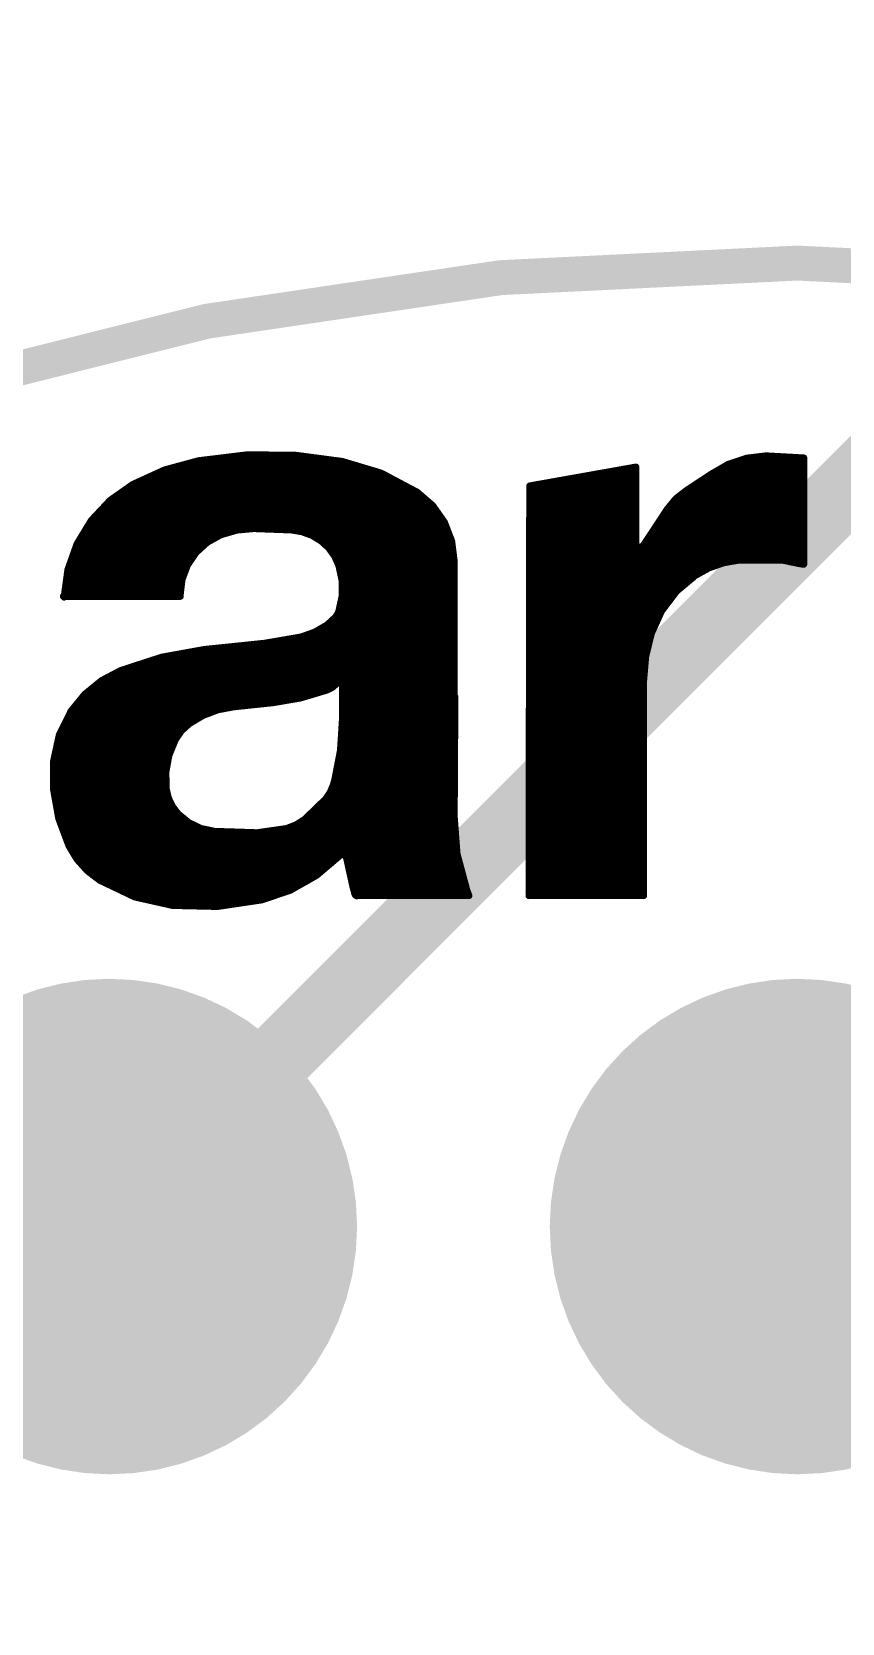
# Model space of a CAD drawing. Extents: x -24 to 84, y -14 to 41.
# Drawn here: x 17.54 to 20.48, y 22.57 to 28.35 of the extents above; entities that cross this region are included whole.
import ezdxf

# ---------------------------------------------------------------- set-up
doc = ezdxf.new("R2010")
doc.units = 0
for name, color, linetype in [('16', 132, 'CONTINUOUS'), ('17', 110, 'CONTINUOUS'), ('21', 41, 'CONTINUOUS'), ('22', 40, 'CONTINUOUS')]:
    doc.layers.add(name, color=color, linetype=linetype)

# ---------------------------------------------------------------- blocks, each defined once
blk = doc.blocks.new('ROUNDP')
at = {"const_width": 0.5}
blk.add_lwpolyline([(0, -0.25, 1), (0, 0.25, 1), (0, -0.25)], format="xyb", dxfattribs=at)

msp = doc.modelspace()

# ---------------------------------------------------------------- linework, layer by layer
at = {"layer": '16', "const_width": 0.254}
msp.add_lwpolyline([(17.82, 24.01), (25.56, 31.75)], dxfattribs=at)
at = {"layer": '16', "const_width": 0.127}
msp.add_lwpolyline([(17.7751, 24.0549, 1), (17.8649, 23.9651)], format="xyb", dxfattribs=at)
at = {"layer": '21', "const_width": 0.0254}
for points in [[(18.3173, 26.8132), (18.1432, 26.7919)], [(18.4926, 26.8124), (18.3173, 26.8132)], [(18.6665, 26.7894), (18.4926, 26.8124)], [(18.0203, 26.7585), (17.9045, 26.7056)], [(18.1432, 26.7919), (18.0203, 26.7585)], [(18.0686, 26.7716), (18.7257, 26.7716)], [(18.1848, 26.797), (18.609, 26.797)], [(18.8079, 26.7469), (18.6665, 26.7894)], [(19.3472, 26.7005), (19.7333, 26.7691)], [(19.7333, 26.7691), (19.7333, 26.482)], [(20.0076, 26.7437), (20.0687, 26.779)], [(20.0559, 26.7716), (20.3429, 26.7716)], [(20.0687, 26.779), (20.1356, 26.8013)], [(20.1228, 26.797), (20.3429, 26.797)], [(20.1356, 26.8013), (20.2057, 26.8097)], [(20.2057, 26.8097), (20.3429, 26.8021)], [(20.3429, 26.8021), (20.3429, 26.416)], [(17.9045, 26.7056), (17.8227, 26.6481)], [(17.89, 26.6954), (18.9047, 26.6954)], [(17.9378, 26.7208), (18.857, 26.7208)], [(17.9934, 26.7462), (18.8092, 26.7462)], [(18.9382, 26.6776), (18.8079, 26.7469)], [(19.3446, 25.212), (19.3472, 26.7005)], [(19.3472, 26.6954), (19.7333, 26.6954)], [(19.4615, 26.7208), (19.7333, 26.7208)], [(19.6044, 26.7462), (19.7333, 26.7462)], [(19.9187, 26.6852), (20.0076, 26.7437)], [(19.9342, 26.6954), (20.3429, 26.6954)], [(19.9728, 26.7208), (20.3429, 26.7208)], [(20.0119, 26.7462), (20.3429, 26.7462)], [(17.8227, 26.6481), (17.7544, 26.5752)], [(17.8194, 26.6446), (18.9766, 26.6446)], [(17.8538, 26.67), (18.947, 26.67)], [(18.9944, 26.6293), (18.9382, 26.6776)], [(19.3471, 26.67), (19.7333, 26.67)], [(19.3471, 26.6446), (19.7333, 26.6446)], [(19.8476, 26.6167), (19.8792, 26.655)], [(19.8707, 26.6446), (20.3429, 26.6446)], [(19.8792, 26.655), (19.9187, 26.6852)], [(19.8988, 26.67), (20.3429, 26.67)], [(17.7719, 26.5938), (19.0194, 26.5938)], [(17.7956, 26.6192), (19.0015, 26.6192)], [(19.0371, 26.5688), (18.9944, 26.6293)], [(19.347, 26.5938), (19.7333, 26.5938)], [(19.3471, 26.6192), (19.7333, 26.6192)], [(19.779, 26.5125), (19.8476, 26.6167)], [(19.8325, 26.5938), (20.3429, 26.5938)], [(19.8497, 26.6192), (20.3429, 26.6192)], [(17.7544, 26.5752), (17.7024, 26.4898)], [(17.7348, 26.543), (18.3165, 26.543)], [(17.7503, 26.5684), (19.0373, 26.5684)], [(18.1756, 26.4958), (18.2245, 26.5227)], [(18.2245, 26.5227), (18.2831, 26.54)], [(18.2831, 26.54), (18.3439, 26.5455)], [(18.3439, 26.5455), (18.481, 26.5405)], [(18.4124, 26.543), (19.0471, 26.543)], [(18.481, 26.5405), (18.5198, 26.5341)], [(18.5198, 26.5341), (18.5567, 26.5204)], [(19.0638, 26.4997), (19.0371, 26.5688)], [(19.3469, 26.543), (19.7333, 26.543)], [(19.347, 26.5684), (19.7333, 26.5684)], [(19.7991, 26.543), (20.3429, 26.543)], [(19.8158, 26.5684), (20.3429, 26.5684)], [(17.7024, 26.4898), (17.669, 26.3956)], [(17.6943, 26.4668), (18.1438, 26.4668)], [(17.7039, 26.4922), (18.1716, 26.4922)], [(17.7194, 26.5176), (18.2152, 26.5176)], [(18.1344, 26.4582), (18.1756, 26.4958)], [(18.5567, 26.5204), (18.5903, 26.4998)], [(18.5612, 26.5176), (19.0569, 26.5176)], [(18.5903, 26.4998), (18.6174, 26.4747)], [(18.5985, 26.4922), (19.0647, 26.4922)], [(18.6174, 26.4747), (18.6388, 26.4447)], [(18.623, 26.4668), (19.0679, 26.4668)], [(19.0729, 26.4262), (19.0638, 26.4997)], [(19.3468, 26.4922), (19.7333, 26.4922)], [(19.3468, 26.4668), (20.3429, 26.4668)], [(19.3469, 26.5176), (19.7333, 26.5176)], [(19.7333, 26.482), (19.7434, 26.477)], [(19.7434, 26.477), (19.7587, 26.482)], [(19.7587, 26.482), (19.779, 26.5125)], [(19.7655, 26.4922), (20.3429, 26.4922)], [(19.7824, 26.5176), (20.3429, 26.5176)], [(17.6762, 26.416), (18.106, 26.416)], [(17.6853, 26.4414), (18.1231, 26.4414)], [(18.0838, 26.3596), (18.1032, 26.4119)], [(18.1032, 26.4119), (18.1344, 26.4582)], [(18.6388, 26.4447), (18.6538, 26.4109)], [(18.6403, 26.4414), (19.071, 26.4414)], [(18.6515, 26.416), (19.0729, 26.416)], [(18.6538, 26.4109), (18.6655, 26.3563)], [(19.0729, 25.9436), (19.0729, 26.4262)], [(19.3467, 26.4414), (20.3429, 26.4414)], [(19.3467, 26.416), (20.0367, 26.416)], [(20.053, 26.4217), (19.9991, 26.4029)], [(20.1092, 26.4312), (20.053, 26.4217)], [(20.2641, 26.4312), (20.1092, 26.4312)], [(20.3251, 26.4185), (20.2641, 26.4312)], [(20.3403, 26.416), (20.3251, 26.4185)], [(20.3429, 26.416), (20.3403, 26.416)], [(20.3403, 26.416), (20.3429, 26.416)], [(17.669, 26.3956), (17.6555, 26.2966)], [(17.6649, 26.3652), (18.0859, 26.3652)], [(17.6683, 26.3906), (18.0953, 26.3906)], [(18.0772, 26.3042), (18.0838, 26.3596)], [(18.6581, 26.3906), (19.0729, 26.3906)], [(18.6636, 26.3652), (19.0729, 26.3652)], [(18.6655, 26.3563), (18.6655, 26.3004)], [(19.3466, 26.3652), (19.9371, 26.3652)], [(19.3467, 26.3906), (19.9768, 26.3906)], [(19.9492, 26.3754), (19.8805, 26.3177)], [(19.9991, 26.4029), (19.9492, 26.3754)], [(17.653, 26.2992), (18.0772, 26.2992)], [(17.6555, 26.2966), (17.653, 26.2992)], [(17.6579, 26.3144), (18.0784, 26.3144)], [(17.6614, 26.3398), (18.0814, 26.3398)], [(18.0772, 26.2992), (18.0772, 26.3042)], [(18.6655, 26.3004), (18.6538, 26.2458)], [(18.6655, 26.3398), (19.0729, 26.3398)], [(18.6655, 26.3144), (19.0729, 26.3144)], [(19.3465, 26.3144), (19.878, 26.3144)], [(19.3466, 26.3398), (19.9068, 26.3398)], [(19.8805, 26.3177), (19.8262, 26.2462)], [(18.6485, 26.2338), (18.6411, 26.223)], [(18.6538, 26.2458), (18.6485, 26.2338)], [(18.6505, 26.2382), (19.0729, 26.2382)], [(18.6576, 26.2636), (19.0729, 26.2636)], [(18.663, 26.289), (19.0729, 26.289)], [(19.3464, 26.2636), (19.8395, 26.2636)], [(19.3464, 26.2382), (19.8226, 26.2382)], [(19.3465, 26.289), (19.8587, 26.289)], [(19.8262, 26.2462), (19.7891, 26.1645)], [(18.6106, 26.195), (18.5656, 26.1691)], [(18.5974, 26.1874), (19.0729, 26.1874)], [(18.6411, 26.223), (18.6106, 26.195)], [(18.63, 26.2128), (19.0729, 26.2128)], [(19.3463, 26.2128), (19.8111, 26.2128)], [(19.3463, 26.1874), (19.7995, 26.1874)], [(18.3845, 26.129), (18.1635, 26.1061)], [(18.5166, 26.1518), (18.3845, 26.129)], [(18.4285, 26.1366), (19.0729, 26.1366)], [(18.5656, 26.1691), (18.5166, 26.1518)], [(18.5456, 26.162), (19.0729, 26.162)], [(19.3462, 26.1366), (19.7823, 26.1366)], [(19.3463, 26.162), (19.7885, 26.162)], [(19.7891, 26.1645), (19.7686, 26.0805)], [(18.0098, 26.0783), (17.8613, 26.0299)], [(17.9549, 26.0604), (19.0729, 26.0604)], [(18.1635, 26.1061), (18.0098, 26.0783)], [(18.0513, 26.0858), (19.0729, 26.0858)], [(18.2127, 26.1112), (19.0729, 26.1112)], [(19.3461, 26.0858), (19.7699, 26.0858)], [(19.3461, 26.0604), (19.7669, 26.0604)], [(19.3462, 26.1112), (19.7761, 26.1112)], [(19.7686, 26.0805), (19.7612, 25.9944)], [(17.8613, 26.0299), (17.7916, 25.9933)], [(17.8227, 26.0096), (19.0729, 26.0096)], [(17.877, 26.035), (19.0729, 26.035)], [(18.6486, 25.9851), (18.6614, 26.0045)], [(18.6614, 26.0045), (18.6665, 26.0045)], [(18.6665, 26.0045), (18.6665, 25.9436)], [(19.346, 26.035), (19.7647, 26.035)], [(19.346, 26.0096), (19.7625, 26.0096)], [(17.7307, 25.9435), (17.6809, 25.8826)], [(17.7916, 25.9933), (17.7307, 25.9435)], [(17.7494, 25.9588), (18.6106, 25.9588)], [(17.7805, 25.9842), (18.6476, 25.9842)], [(18.5142, 25.93), (18.6106, 25.9588)], [(18.6106, 25.9588), (18.6313, 25.9695)], [(18.6313, 25.9695), (18.6486, 25.9851)], [(18.6665, 25.9842), (19.0729, 25.9842)], [(18.6665, 25.9588), (19.0729, 25.9588)], [(18.6665, 25.9436), (19.0729, 25.9436)], [(19.3459, 25.9842), (19.7612, 25.9842)], [(19.3459, 25.9588), (19.7612, 25.9588)], [(19.7612, 25.9944), (19.7612, 25.212)], [(17.7017, 25.908), (18.3667, 25.908)], [(17.7224, 25.9334), (18.5254, 25.9334)], [(18.1597, 25.8665), (18.2136, 25.887)], [(18.2136, 25.887), (18.2702, 25.8978)], [(18.2702, 25.8978), (18.415, 25.9131)], [(18.415, 25.9131), (18.5142, 25.93)], [(19.0754, 25.9334), (18.6665, 25.9334)], [(18.6665, 25.9334), (18.6665, 25.8496)], [(18.6665, 25.908), (19.0753, 25.908)], [(19.0729, 25.4991), (19.0754, 25.9334)], [(19.3458, 25.908), (19.7612, 25.908)], [(19.3459, 25.9334), (19.7612, 25.9334)], [(17.6809, 25.8826), (17.638, 25.7964)], [(17.6556, 25.8318), (18.1046, 25.8318)], [(17.6683, 25.8572), (18.1442, 25.8572)], [(17.6809, 25.8826), (18.2021, 25.8826)], [(18.0814, 25.8106), (18.1102, 25.8369)], [(18.1102, 25.8369), (18.1597, 25.8665)], [(18.6665, 25.8496), (18.6595, 25.7395)], [(18.6654, 25.8318), (19.0748, 25.8318)], [(18.6665, 25.8826), (19.0751, 25.8826)], [(18.6665, 25.8572), (19.075, 25.8572)], [(19.3457, 25.8572), (19.7612, 25.8572)], [(19.3457, 25.8318), (19.7612, 25.8318)], [(19.3458, 25.8826), (19.7612, 25.8826)], [(17.638, 25.7964), (17.6174, 25.7023)], [(17.6346, 25.781), (18.0611, 25.781)], [(17.643, 25.8064), (18.0785, 25.8064)], [(18.0364, 25.7219), (18.0594, 25.7785)], [(18.0594, 25.7785), (18.0814, 25.8106)], [(18.6621, 25.781), (19.0745, 25.781)], [(18.6637, 25.8064), (19.0747, 25.8064)], [(19.3456, 25.8064), (19.7612, 25.8064)], [(19.3456, 25.781), (19.7612, 25.781)], [(17.6235, 25.7302), (18.0398, 25.7302)], [(17.6291, 25.7556), (18.0501, 25.7556)], [(18.0253, 25.6618), (18.0364, 25.7219)], [(18.6595, 25.7395), (18.6385, 25.6311)], [(18.6577, 25.7302), (19.0742, 25.7302)], [(18.6605, 25.7556), (19.0744, 25.7556)], [(19.3455, 25.7556), (19.7612, 25.7556)], [(19.3455, 25.7302), (19.7612, 25.7302)], [(17.6174, 25.7023), (17.6172, 25.5962)], [(17.6173, 25.6794), (18.0285, 25.6794)], [(17.618, 25.7048), (18.0332, 25.7048)], [(18.0264, 25.6007), (18.0253, 25.6618)], [(18.6478, 25.6794), (19.0739, 25.6794)], [(18.6528, 25.7048), (19.0741, 25.7048)], [(19.3454, 25.6794), (19.7612, 25.6794)], [(19.3455, 25.7048), (19.7612, 25.7048)], [(17.6172, 25.6286), (18.0259, 25.6286)], [(17.6172, 25.6032), (18.0264, 25.6032)], [(17.6173, 25.654), (18.0254, 25.654)], [(18.0341, 25.5673), (18.0264, 25.6007)], [(18.6334, 25.6134), (18.6219, 25.5866)], [(18.629, 25.6032), (19.0735, 25.6032)], [(18.6385, 25.6311), (18.6334, 25.6134)], [(18.6378, 25.6286), (19.0736, 25.6286)], [(18.6429, 25.654), (19.0738, 25.654)], [(19.3453, 25.6286), (19.7612, 25.6286)], [(19.3453, 25.6032), (19.7612, 25.6032)], [(19.3454, 25.654), (19.7612, 25.654)], [(17.6172, 25.5962), (17.636, 25.4917)], [(17.6205, 25.5778), (18.0317, 25.5778)], [(17.625, 25.5524), (18.0412, 25.5524)], [(18.0487, 25.5364), (18.0341, 25.5673)], [(18.6055, 25.5626), (18.5293, 25.4889)], [(18.595, 25.5524), (19.0732, 25.5524)], [(18.6219, 25.5866), (18.6055, 25.5626)], [(18.6159, 25.5778), (19.0734, 25.5778)], [(19.3452, 25.5778), (19.7612, 25.5778)], [(19.3452, 25.5524), (19.7612, 25.5524)], [(17.6296, 25.527), (18.0559, 25.527)], [(17.6342, 25.5016), (18.0788, 25.5016)], [(17.636, 25.4917), (17.6733, 25.3924)], [(18.0696, 25.5092), (18.0487, 25.5364)], [(18.108, 25.4776), (18.0696, 25.5092)], [(18.5293, 25.4889), (18.498, 25.4691)], [(18.5424, 25.5016), (19.0729, 25.5016)], [(18.5687, 25.527), (19.0731, 25.527)], [(19.0832, 25.3636), (19.0729, 25.4991)], [(19.3451, 25.5016), (19.7612, 25.5016)], [(19.3452, 25.527), (19.7612, 25.527)], [(17.6418, 25.4762), (18.1109, 25.4762)], [(17.6514, 25.4508), (18.1775, 25.4508)], [(17.6609, 25.4254), (19.0785, 25.4254)], [(18.1529, 25.456), (18.108, 25.4776)], [(18.2016, 25.4457), (18.1529, 25.456)], [(18.3566, 25.4406), (18.2016, 25.4457)], [(18.4633, 25.4559), (18.3566, 25.4406)], [(18.4277, 25.4508), (19.0766, 25.4508)], [(18.498, 25.4691), (18.4633, 25.4559)], [(18.5092, 25.4762), (19.0747, 25.4762)], [(19.345, 25.4508), (19.7612, 25.4508)], [(19.345, 25.4254), (19.7612, 25.4254)], [(19.3451, 25.4762), (19.7612, 25.4762)], [(17.6704, 25.4), (19.0805, 25.4)], [(17.6733, 25.3924), (17.7025, 25.3441)], [(17.6841, 25.3746), (19.0824, 25.3746)], [(19.3449, 25.4), (19.7612, 25.4)], [(19.3449, 25.3746), (19.7612, 25.3746)], [(17.6994, 25.3492), (18.6474, 25.3492)], [(17.7025, 25.3441), (17.7402, 25.3021)], [(17.7207, 25.3238), (18.6175, 25.3238)], [(18.573, 25.286), (18.6563, 25.3568)], [(18.6563, 25.3568), (18.6617, 25.3604)], [(18.6617, 25.3604), (18.6681, 25.3613)], [(18.6681, 25.3613), (18.6743, 25.3594)], [(18.6743, 25.3594), (18.6791, 25.3551)], [(18.6791, 25.3551), (18.6817, 25.3492)], [(18.6817, 25.3492), (18.7046, 25.2451)], [(18.6817, 25.3492), (19.0871, 25.3492)], [(18.6873, 25.3238), (19.094, 25.3238)], [(19.1186, 25.2324), (19.0832, 25.3636)], [(19.3448, 25.3492), (19.7612, 25.3492)], [(19.3448, 25.3238), (19.7612, 25.3238)], [(17.7402, 25.3021), (17.7851, 25.2679)], [(17.7451, 25.2984), (18.5876, 25.2984)], [(17.7784, 25.273), (18.5501, 25.273)], [(17.7851, 25.2679), (17.912, 25.2073)], [(18.4779, 25.232), (18.573, 25.286)], [(18.6929, 25.2984), (19.1008, 25.2984)], [(18.6985, 25.273), (19.1077, 25.273)], [(19.3447, 25.273), (19.7612, 25.273)], [(19.3448, 25.2984), (19.7612, 25.2984)], [(17.8276, 25.2476), (18.5054, 25.2476)], [(17.8809, 25.2222), (18.4491, 25.2222)], [(17.912, 25.2073), (18.0492, 25.1765)], [(17.9589, 25.1968), (18.3744, 25.1968)], [(18.2127, 25.1727), (18.3744, 25.1968)], [(18.3744, 25.1968), (18.4779, 25.232)], [(18.7041, 25.2476), (19.1145, 25.2476)], [(18.7046, 25.2451), (18.7122, 25.2171)], [(18.7108, 25.2222), (19.1224, 25.2222)], [(18.7122, 25.2171), (18.7144, 25.2135)], [(18.7144, 25.2135), (18.7181, 25.2117)], [(18.7181, 25.2117), (18.7223, 25.212)], [(18.7223, 25.212), (19.1262, 25.212)], [(19.1262, 25.212), (19.1186, 25.2324)], [(19.3446, 25.2222), (19.7612, 25.2222)], [(19.7612, 25.212), (19.3446, 25.212)], [(19.3447, 25.2476), (19.7612, 25.2476)], [(18.0492, 25.1765), (18.2127, 25.1727)]]:
    msp.add_lwpolyline(points, dxfattribs=at)
at = {"layer": '21', "const_width": 0.0127}
for points in [[(18.3173, 26.8196, 1), (18.3172, 26.8069)], [(18.318, 26.8069, 1), (18.3165, 26.8195)], [(18.4935, 26.8187, 1), (18.4918, 26.8061)], [(18.4926, 26.806, 1), (18.4927, 26.8187)], [(18.0187, 26.7646, 1), (18.022, 26.7524)], [(18.023, 26.7527, 1), (18.0177, 26.7643)], [(18.0686, 26.778, 1), (18.0686, 26.7653)], [(18.1424, 26.7982, 1), (18.144, 26.7856)], [(18.1449, 26.7858, 1), (18.1415, 26.798)], [(18.1848, 26.8034, 1), (18.1848, 26.7906)], [(18.609, 26.7906, 1), (18.609, 26.8034)], [(18.6683, 26.7955, 1), (18.6647, 26.7833)], [(18.6657, 26.7831, 1), (18.6673, 26.7957)], [(18.7257, 26.7653, 1), (18.7257, 26.778)], [(19.7397, 26.7691, 1), (19.7269, 26.7691)], [(19.7344, 26.7628, 1), (19.7322, 26.7754)], [(20.0559, 26.778, 1), (20.0559, 26.7653)], [(20.0667, 26.785, 1), (20.0707, 26.773)], [(20.0719, 26.7735, 1), (20.0655, 26.7845)], [(20.1228, 26.8034, 1), (20.1228, 26.7906)], [(20.1349, 26.8076, 1), (20.1364, 26.795)], [(20.1377, 26.7953, 1), (20.1336, 26.8073)], [(20.2061, 26.816, 1), (20.2053, 26.8034)], [(20.2065, 26.8034, 1), (20.2049, 26.816)], [(20.3493, 26.8021, 1), (20.3365, 26.8021)], [(20.3425, 26.7958, 1), (20.3433, 26.8084)], [(20.3429, 26.7906, 1), (20.3429, 26.8034)], [(20.3429, 26.7653, 1), (20.3429, 26.778)], [(17.89, 26.7018, 1), (17.89, 26.6891)], [(17.9019, 26.7114, 1), (17.9071, 26.6998)], [(17.9082, 26.7004, 1), (17.9008, 26.7108)], [(17.9378, 26.7272, 1), (17.9378, 26.7144)], [(17.9934, 26.7526, 1), (17.9934, 26.7399)], [(18.8109, 26.7525, 1), (18.8049, 26.7413)], [(18.806, 26.7408, 1), (18.8097, 26.753)], [(18.8092, 26.7399, 1), (18.8092, 26.7526)], [(18.857, 26.7144, 1), (18.857, 26.7272)], [(18.9047, 26.6891, 1), (18.9047, 26.7018)], [(19.3461, 26.7068, 1), (19.3483, 26.6942)], [(19.3472, 26.7018, 1), (19.3472, 26.6891)], [(19.3535, 26.7005, 1), (19.3409, 26.7005)], [(19.4615, 26.7272, 1), (19.4615, 26.7144)], [(19.6044, 26.7526, 1), (19.6044, 26.7399)], [(19.7333, 26.7399, 1), (19.7333, 26.7526)], [(19.7333, 26.7144, 1), (19.7333, 26.7272)], [(19.7333, 26.6891, 1), (19.7333, 26.7018)], [(19.9342, 26.7018, 1), (19.9342, 26.6891)], [(19.9728, 26.7272, 1), (19.9728, 26.7144)], [(20.0044, 26.7492, 1), (20.0108, 26.7382)], [(20.0111, 26.7384, 1), (20.0041, 26.749)], [(20.0119, 26.7526, 1), (20.0119, 26.7399)], [(20.3429, 26.7399, 1), (20.3429, 26.7526)], [(20.3429, 26.7144, 1), (20.3429, 26.7272)], [(20.3429, 26.6891, 1), (20.3429, 26.7018)], [(17.8194, 26.651, 1), (17.8194, 26.6382)], [(17.8191, 26.6533, 1), (17.8264, 26.6429)], [(17.8274, 26.6438, 1), (17.8181, 26.6525)], [(17.8538, 26.6764, 1), (17.8538, 26.6637)], [(18.9423, 26.6824, 1), (18.9341, 26.6728)], [(18.9352, 26.672, 1), (18.9412, 26.6832)], [(18.947, 26.6637, 1), (18.947, 26.6764)], [(18.9766, 26.6382, 1), (18.9766, 26.651)], [(19.3471, 26.6764, 1), (19.3471, 26.6637)], [(19.3471, 26.651, 1), (19.3471, 26.6382)], [(19.7333, 26.6637, 1), (19.7333, 26.6764)], [(19.7333, 26.6382, 1), (19.7333, 26.651)], [(19.8707, 26.651, 1), (19.8707, 26.6382)], [(19.8754, 26.66, 1), (19.8831, 26.65)], [(19.8841, 26.651, 1), (19.8744, 26.659)], [(19.8988, 26.6764, 1), (19.8988, 26.6637)], [(19.9152, 26.6905, 1), (19.9222, 26.6799)], [(19.9226, 26.6802, 1), (19.9148, 26.6902)], [(20.3429, 26.6637, 1), (20.3429, 26.6764)], [(20.3429, 26.6382, 1), (20.3429, 26.651)], [(17.7719, 26.6002, 1), (17.7719, 26.5875)], [(17.7956, 26.6256, 1), (17.7956, 26.6129)], [(18.9996, 26.633, 1), (18.9892, 26.6256)], [(18.9902, 26.6245, 1), (18.9985, 26.6341)], [(19.0015, 26.6129, 1), (19.0015, 26.6256)], [(19.0194, 26.5875, 1), (19.0194, 26.6002)], [(19.347, 26.6002, 1), (19.347, 26.5875)], [(19.3471, 26.6256, 1), (19.3471, 26.6129)], [(19.7333, 26.6129, 1), (19.7333, 26.6256)], [(19.7333, 26.5875, 1), (19.7333, 26.6002)], [(19.8325, 26.6002, 1), (19.8325, 26.5875)], [(19.8427, 26.6207, 1), (19.8525, 26.6127)], [(19.8529, 26.6132, 1), (19.8423, 26.6202)], [(19.8497, 26.6256, 1), (19.8497, 26.6129)], [(20.3429, 26.6129, 1), (20.3429, 26.6256)], [(20.3429, 26.5875, 1), (20.3429, 26.6002)], [(17.7348, 26.5494, 1), (17.7348, 26.5367)], [(17.7503, 26.5748, 1), (17.7503, 26.562)], [(17.7498, 26.5795, 1), (17.759, 26.5708)], [(17.7598, 26.5719, 1), (17.749, 26.5785)], [(18.2227, 26.5288, 1), (18.2263, 26.5166)], [(18.2276, 26.5171, 1), (18.2214, 26.5283)], [(18.2825, 26.5463, 1), (18.2837, 26.5336)], [(18.2849, 26.5339, 1), (18.2813, 26.546)], [(18.3165, 26.5367, 1), (18.3165, 26.5494)], [(18.3441, 26.5518, 1), (18.3437, 26.5392)], [(18.3445, 26.5392, 1), (18.3433, 26.5518)], [(18.4124, 26.5494, 1), (18.4124, 26.5367)], [(18.482, 26.5468, 1), (18.48, 26.5342)], [(18.4808, 26.5342, 1), (18.4812, 26.5468)], [(18.5221, 26.54, 1), (18.5176, 26.5281)], [(18.5188, 26.5278, 1), (18.5209, 26.5404)], [(19.043, 26.5711, 1), (19.0312, 26.5665)], [(19.0319, 26.5651, 1), (19.0423, 26.5725)], [(19.0373, 26.562, 1), (19.0373, 26.5748)], [(19.0471, 26.5367, 1), (19.0471, 26.5494)], [(19.3469, 26.5494, 1), (19.3469, 26.5367)], [(19.347, 26.5748, 1), (19.347, 26.562)], [(19.7333, 26.562, 1), (19.7333, 26.5748)], [(19.7333, 26.5367, 1), (19.7333, 26.5494)], [(19.7991, 26.5494, 1), (19.7991, 26.5367)], [(19.8158, 26.5748, 1), (19.8158, 26.562)], [(20.3429, 26.562, 1), (20.3429, 26.5748)], [(20.3429, 26.5367, 1), (20.3429, 26.5494)], [(17.6943, 26.4732, 1), (17.6943, 26.4605)], [(17.697, 26.4931, 1), (17.7079, 26.4865)], [(17.7084, 26.4877, 1), (17.6965, 26.4919)], [(17.7039, 26.4986, 1), (17.7039, 26.4858)], [(17.7194, 26.524, 1), (17.7194, 26.5113)], [(18.1438, 26.4605, 1), (18.1438, 26.4732)], [(18.1725, 26.5014, 1), (18.1787, 26.4903)], [(18.1799, 26.4911, 1), (18.1713, 26.5005)], [(18.1716, 26.4858, 1), (18.1716, 26.4986)], [(18.2152, 26.5113, 1), (18.2152, 26.524)], [(18.56, 26.5258, 1), (18.5534, 26.5149)], [(18.5545, 26.5144, 1), (18.5589, 26.5263)], [(18.5612, 26.524, 1), (18.5612, 26.5113)], [(18.5946, 26.5045, 1), (18.586, 26.4951)], [(18.587, 26.4944, 1), (18.5936, 26.5052)], [(18.5985, 26.4986, 1), (18.5985, 26.4858)], [(18.6225, 26.4784, 1), (18.6122, 26.471)], [(18.6131, 26.47, 1), (18.6217, 26.4794)], [(18.623, 26.4732, 1), (18.623, 26.4605)], [(19.0569, 26.5113, 1), (19.0569, 26.524)], [(19.0701, 26.5005, 1), (19.0575, 26.4989)], [(19.0579, 26.4974, 1), (19.0697, 26.502)], [(19.0647, 26.4858, 1), (19.0647, 26.4986)], [(19.0679, 26.4605, 1), (19.0679, 26.4732)], [(19.3468, 26.4986, 1), (19.3468, 26.4858)], [(19.3468, 26.4732, 1), (19.3468, 26.4605)], [(19.3469, 26.524, 1), (19.3469, 26.5113)], [(19.7269, 26.482, 1), (19.7397, 26.482)], [(19.7361, 26.4877, 1), (19.7305, 26.4763)], [(19.7333, 26.5113, 1), (19.7333, 26.524)], [(19.7333, 26.4858, 1), (19.7333, 26.4986)], [(19.7414, 26.483, 1), (19.7454, 26.471)], [(19.7406, 26.4713, 1), (19.7462, 26.4827)], [(19.7534, 26.4855, 1), (19.764, 26.4785)], [(19.7607, 26.476, 1), (19.7567, 26.488)], [(19.7655, 26.4986, 1), (19.7655, 26.4858)], [(19.7737, 26.516, 1), (19.7843, 26.509)], [(19.7843, 26.509, 1), (19.7737, 26.516)], [(19.7824, 26.524, 1), (19.7824, 26.5113)], [(20.3429, 26.5113, 1), (20.3429, 26.524)], [(20.3429, 26.4858, 1), (20.3429, 26.4986)], [(20.3429, 26.4605, 1), (20.3429, 26.4732)], [(17.6762, 26.4224, 1), (17.6762, 26.4096)], [(17.6853, 26.4478, 1), (17.6853, 26.4351)], [(18.0979, 26.4155, 1), (18.1085, 26.4084)], [(18.1092, 26.4097, 1), (18.0973, 26.4141)], [(18.106, 26.4096, 1), (18.106, 26.4224)], [(18.1231, 26.4351, 1), (18.1231, 26.4478)], [(18.1301, 26.4629, 1), (18.1387, 26.4535)], [(18.1397, 26.4546, 1), (18.1291, 26.4617)], [(18.6446, 26.4472, 1), (18.633, 26.4421)], [(18.6337, 26.441, 1), (18.644, 26.4483)], [(18.6403, 26.4478, 1), (18.6403, 26.4351)], [(18.6515, 26.4224, 1), (18.6515, 26.4096)], [(18.66, 26.4122, 1), (18.6476, 26.4096)], [(18.648, 26.4083, 1), (18.6596, 26.4135)], [(19.0793, 26.4262, 1), (19.0665, 26.4262)], [(19.0666, 26.4254, 1), (19.0792, 26.427)], [(19.071, 26.4351, 1), (19.071, 26.4478)], [(19.0729, 26.4096, 1), (19.0729, 26.4224)], [(19.3467, 26.4224, 1), (19.3467, 26.4096)], [(19.3467, 26.4478, 1), (19.3467, 26.4351)], [(20.0367, 26.4096, 1), (20.0367, 26.4224)], [(20.0519, 26.4279, 1), (20.054, 26.4154)], [(20.0551, 26.4157, 1), (20.0509, 26.4277)], [(20.1092, 26.4376, 1), (20.1092, 26.4248)], [(20.1103, 26.4249, 1), (20.1081, 26.4375)], [(20.2654, 26.4374, 1), (20.2628, 26.425)], [(20.2641, 26.4248, 1), (20.2641, 26.4376)], [(20.3261, 26.4248, 1), (20.3241, 26.4122)], [(20.3238, 26.4123, 1), (20.3264, 26.4247)], [(20.3403, 26.4224, 1), (20.3403, 26.4096)], [(20.3403, 26.4224, 1), (20.3403, 26.4096)], [(20.3365, 26.416, 1), (20.3493, 26.416)], [(20.3393, 26.4097, 1), (20.3413, 26.4223)], [(20.3429, 26.4351, 1), (20.3429, 26.4478)], [(20.3429, 26.4096, 1), (20.3429, 26.4224)], [(20.3429, 26.4096, 1), (20.3429, 26.4224)], [(17.6649, 26.3716, 1), (17.6649, 26.3589)], [(17.6683, 26.397, 1), (17.6683, 26.3843)], [(17.6753, 26.3948, 1), (17.6627, 26.3965)], [(17.663, 26.3978, 1), (17.675, 26.3935)], [(18.0901, 26.3589, 1), (18.0775, 26.3604)], [(18.0778, 26.3618, 1), (18.0897, 26.3574)], [(18.0859, 26.3589, 1), (18.0859, 26.3716)], [(18.0953, 26.3843, 1), (18.0953, 26.397)], [(18.6581, 26.397, 1), (18.6581, 26.3843)], [(18.6636, 26.3716, 1), (18.6636, 26.3589)], [(18.6718, 26.3563, 1), (18.6591, 26.3563)], [(18.6593, 26.355, 1), (18.6717, 26.3576)], [(19.0729, 26.3843, 1), (19.0729, 26.397)], [(19.0729, 26.3589, 1), (19.0729, 26.3716)], [(19.3466, 26.3716, 1), (19.3466, 26.3589)], [(19.3467, 26.397, 1), (19.3467, 26.3843)], [(19.9371, 26.3589, 1), (19.9371, 26.3716)], [(19.9461, 26.381, 1), (19.9523, 26.3698)], [(19.9533, 26.3705, 1), (19.9451, 26.3803)], [(19.9768, 26.3843, 1), (19.9768, 26.397)], [(19.997, 26.4089, 1), (20.0012, 26.3969)], [(20.0022, 26.3974, 1), (19.9961, 26.4085)], [(17.653, 26.3056, 1), (17.653, 26.2929)], [(17.6576, 26.3036, 1), (17.6484, 26.2948)], [(17.6492, 26.2975, 1), (17.6618, 26.2957)], [(17.6509, 26.2922, 1), (17.6601, 26.301)], [(17.6579, 26.3208, 1), (17.6579, 26.3081)], [(17.6614, 26.3462, 1), (17.6614, 26.3334)], [(18.0709, 26.3049, 1), (18.0835, 26.3035)], [(18.0836, 26.3042, 1), (18.0709, 26.3042)], [(18.0709, 26.2992, 1), (18.0836, 26.2992)], [(18.0772, 26.2929, 1), (18.0772, 26.3056)], [(18.0784, 26.3081, 1), (18.0784, 26.3208)], [(18.0814, 26.3334, 1), (18.0814, 26.3462)], [(18.6591, 26.3004, 1), (18.6718, 26.3004)], [(18.6655, 26.3462, 1), (18.6655, 26.3334)], [(18.6655, 26.3208, 1), (18.6655, 26.3081)], [(18.6717, 26.2991, 1), (18.6593, 26.3017)], [(19.0729, 26.3334, 1), (19.0729, 26.3462)], [(19.0729, 26.3081, 1), (19.0729, 26.3208)], [(19.3466, 26.3462, 1), (19.3466, 26.3334)], [(19.3465, 26.3208, 1), (19.3465, 26.3081)], [(19.8764, 26.3225, 1), (19.8846, 26.3128)], [(19.8856, 26.3138, 1), (19.8754, 26.3215)], [(19.878, 26.3081, 1), (19.878, 26.3208)], [(19.9068, 26.3334, 1), (19.9068, 26.3462)], [(18.6538, 26.2302, 1), (18.6433, 26.2374)], [(18.6505, 26.2446, 1), (18.6505, 26.2319)], [(18.6476, 26.2471, 1), (18.66, 26.2445)], [(18.6596, 26.2433, 1), (18.648, 26.2483)], [(18.6576, 26.27, 1), (18.6576, 26.2572)], [(18.663, 26.2954, 1), (18.663, 26.2827)], [(19.0729, 26.2827, 1), (19.0729, 26.2954)], [(19.0729, 26.2572, 1), (19.0729, 26.27)], [(19.0729, 26.2319, 1), (19.0729, 26.2446)], [(19.3464, 26.27, 1), (19.3464, 26.2572)], [(19.3464, 26.2446, 1), (19.3464, 26.2319)], [(19.3465, 26.2954, 1), (19.3465, 26.2827)], [(19.8212, 26.25, 1), (19.8313, 26.2423)], [(19.832, 26.2436, 1), (19.8205, 26.2488)], [(19.8226, 26.2319, 1), (19.8226, 26.2446)], [(19.8395, 26.2572, 1), (19.8395, 26.27)], [(19.8587, 26.2827, 1), (19.8587, 26.2954)], [(18.5974, 26.1938, 1), (18.5974, 26.181)], [(18.6063, 26.1997, 1), (18.6149, 26.1903)], [(18.6138, 26.1895, 1), (18.6074, 26.2005)], [(18.63, 26.2192, 1), (18.63, 26.2065)], [(18.6359, 26.2266, 1), (18.6463, 26.2194)], [(18.6454, 26.2183, 1), (18.6368, 26.2277)], [(18.6427, 26.2363, 1), (18.6544, 26.2312)], [(19.0729, 26.2065, 1), (19.0729, 26.2192)], [(19.0729, 26.181, 1), (19.0729, 26.1938)], [(19.3463, 26.1938, 1), (19.3463, 26.181)], [(19.3463, 26.2192, 1), (19.3463, 26.2065)], [(19.7995, 26.181, 1), (19.7995, 26.1938)], [(19.8111, 26.2065, 1), (19.8111, 26.2192)], [(18.3834, 26.1353, 1), (18.3856, 26.1227)], [(18.3852, 26.1227, 1), (18.3838, 26.1353)], [(18.4285, 26.143, 1), (18.4285, 26.1303)], [(18.5145, 26.1578, 1), (18.5187, 26.1458)], [(18.5177, 26.1455, 1), (18.5155, 26.1581)], [(18.5456, 26.1684, 1), (18.5456, 26.1557)], [(18.5624, 26.1746, 1), (18.5688, 26.1635)], [(18.5677, 26.1631, 1), (18.5635, 26.175)], [(19.0729, 26.1557, 1), (19.0729, 26.1684)], [(19.0729, 26.1303, 1), (19.0729, 26.143)], [(19.3462, 26.143, 1), (19.3462, 26.1303)], [(19.3463, 26.1684, 1), (19.3463, 26.1557)], [(19.7823, 26.1303, 1), (19.7823, 26.143)], [(19.7833, 26.1671, 1), (19.7949, 26.1619)], [(19.7953, 26.163, 1), (19.7829, 26.166)], [(19.7885, 26.1557, 1), (19.7885, 26.1684)], [(17.9549, 26.0668, 1), (17.9549, 26.0541)], [(18.0087, 26.0846, 1), (18.0109, 26.0721)], [(18.0118, 26.0723, 1), (18.0078, 26.0843)], [(18.0513, 26.0922, 1), (18.0513, 26.0795)], [(18.1628, 26.1124, 1), (18.1642, 26.0998)], [(18.1646, 26.0999, 1), (18.1624, 26.1123)], [(18.2127, 26.1176, 1), (18.2127, 26.1048)], [(19.0729, 26.1048, 1), (19.0729, 26.1176)], [(19.0729, 26.0795, 1), (19.0729, 26.0922)], [(19.0729, 26.0541, 1), (19.0729, 26.0668)], [(19.3462, 26.1176, 1), (19.3462, 26.1048)], [(19.3461, 26.0922, 1), (19.3461, 26.0795)], [(19.3461, 26.0668, 1), (19.3461, 26.0541)], [(19.775, 26.08, 1), (19.7623, 26.0811)], [(19.7625, 26.082, 1), (19.7748, 26.079)], [(19.7669, 26.0541, 1), (19.7669, 26.0668)], [(19.7699, 26.0795, 1), (19.7699, 26.0922)], [(19.7761, 26.1048, 1), (19.7761, 26.1176)], [(17.8227, 26.016, 1), (17.8227, 26.0033)], [(17.8593, 26.0359, 1), (17.8633, 26.0239)], [(17.8643, 26.0243, 1), (17.8583, 26.0355)], [(17.877, 26.0414, 1), (17.877, 26.0286)], [(18.6614, 26.0109, 1), (18.6614, 25.9981)], [(18.6667, 26.001, 1), (18.6561, 26.008)], [(18.6729, 26.0045, 1), (18.6601, 26.0045)], [(18.6665, 25.9981, 1), (18.6665, 26.0109)], [(19.0729, 26.0286, 1), (19.0729, 26.0414)], [(19.0729, 26.0033, 1), (19.0729, 26.016)], [(19.346, 26.0414, 1), (19.346, 26.0286)], [(19.346, 26.016, 1), (19.346, 26.0033)], [(19.7625, 26.0033, 1), (19.7625, 26.016)], [(19.7647, 26.0286, 1), (19.7647, 26.0414)], [(17.7356, 25.9395, 1), (17.7258, 25.9476)], [(17.7494, 25.9652, 1), (17.7494, 25.9524)], [(17.7805, 25.9906, 1), (17.7805, 25.9779)], [(17.7887, 25.9989, 1), (17.7946, 25.9877)], [(17.7957, 25.9884, 1), (17.7876, 25.9982)], [(18.6077, 25.9644, 1), (18.6135, 25.9532)], [(18.6124, 25.9527, 1), (18.6088, 25.9649)], [(18.6106, 25.9524, 1), (18.6106, 25.9652)], [(18.627, 25.9742, 1), (18.6355, 25.9648)], [(18.6342, 25.9639, 1), (18.6284, 25.9751)], [(18.6433, 25.9886, 1), (18.6539, 25.9816)], [(18.6528, 25.9803, 1), (18.6443, 25.9898)], [(18.6476, 25.9779, 1), (18.6476, 25.9906)], [(18.6665, 25.9652, 1), (18.6665, 25.9524)], [(18.6665, 25.95, 1), (18.6665, 25.9372)], [(18.6665, 25.9906, 1), (18.6665, 25.9779)], [(19.0729, 25.9779, 1), (19.0729, 25.9906)], [(19.0729, 25.9524, 1), (19.0729, 25.9652)], [(19.0729, 25.9372, 1), (19.0729, 25.95)], [(19.3459, 25.9652, 1), (19.3459, 25.9524)], [(19.3459, 25.9906, 1), (19.3459, 25.9779)], [(19.7676, 25.9944, 1), (19.7549, 25.9944)], [(19.7549, 25.9949, 1), (19.7675, 25.9939)], [(19.7612, 25.9779, 1), (19.7612, 25.9906)], [(19.7612, 25.9524, 1), (19.7612, 25.9652)], [(17.7017, 25.9144, 1), (17.7017, 25.9017)], [(17.7224, 25.9398, 1), (17.7224, 25.9271)], [(17.7267, 25.9485, 1), (17.7347, 25.9386)], [(18.2124, 25.8932, 1), (18.2148, 25.8807)], [(18.2158, 25.881, 1), (18.2113, 25.8929)], [(18.2695, 25.9041, 1), (18.2709, 25.8915)], [(18.2714, 25.8916, 1), (18.269, 25.904)], [(18.3667, 25.9017, 1), (18.3667, 25.9144)], [(18.4139, 25.9194, 1), (18.4161, 25.9068)], [(18.4157, 25.9068, 1), (18.4143, 25.9194)], [(18.5124, 25.9361, 1), (18.516, 25.924)], [(18.5152, 25.9238, 1), (18.5131, 25.9363)], [(18.5254, 25.9271, 1), (18.5254, 25.9398)], [(18.6601, 25.9436, 1), (18.6729, 25.9436)], [(18.6729, 25.9334, 1), (18.6601, 25.9334)], [(18.6665, 25.9398, 1), (18.6665, 25.9271)], [(18.6665, 25.9144, 1), (18.6665, 25.9017)], [(19.0665, 25.9436, 1), (19.0793, 25.9436)], [(19.0817, 25.9334, 1), (19.0691, 25.9334)], [(19.0753, 25.9017, 1), (19.0753, 25.9144)], [(19.0754, 25.9271, 1), (19.0754, 25.9398)], [(19.3458, 25.9144, 1), (19.3458, 25.9017)], [(19.3459, 25.9398, 1), (19.3459, 25.9271)], [(19.7612, 25.9271, 1), (19.7612, 25.9398)], [(19.7612, 25.9017, 1), (19.7612, 25.9144)], [(17.6556, 25.8382, 1), (17.6556, 25.8255)], [(17.6683, 25.8636, 1), (17.6683, 25.8509)], [(17.6809, 25.889, 1), (17.6809, 25.8762)], [(17.676, 25.8866, 1), (17.6858, 25.8786)], [(17.6866, 25.8798, 1), (17.6752, 25.8854)], [(18.1069, 25.8424, 1), (18.1135, 25.8314)], [(18.1046, 25.8255, 1), (18.1046, 25.8382)], [(18.1145, 25.8322, 1), (18.1059, 25.8416)], [(18.1442, 25.8509, 1), (18.1442, 25.8636)], [(18.1574, 25.8724, 1), (18.162, 25.8605)], [(18.163, 25.861, 1), (18.1564, 25.8719)], [(18.2021, 25.8762, 1), (18.2021, 25.889)], [(18.6654, 25.8382, 1), (18.6654, 25.8255)], [(18.6665, 25.889, 1), (18.6665, 25.8762)], [(18.6601, 25.8496, 1), (18.6729, 25.8496)], [(18.6665, 25.8636, 1), (18.6665, 25.8509)], [(18.6728, 25.8492, 1), (18.6602, 25.85)], [(19.0748, 25.8255, 1), (19.0748, 25.8382)], [(19.075, 25.8509, 1), (19.075, 25.8636)], [(19.0751, 25.8762, 1), (19.0751, 25.889)], [(19.3457, 25.8636, 1), (19.3457, 25.8509)], [(19.3457, 25.8382, 1), (19.3457, 25.8255)], [(19.3458, 25.889, 1), (19.3458, 25.8762)], [(19.7612, 25.8762, 1), (19.7612, 25.889)], [(19.7612, 25.8509, 1), (19.7612, 25.8636)], [(19.7612, 25.8255, 1), (19.7612, 25.8382)], [(17.6346, 25.7874, 1), (17.6346, 25.7747)], [(17.6323, 25.7992, 1), (17.6437, 25.7935)], [(17.6442, 25.795, 1), (17.6318, 25.7977)], [(17.643, 25.8128, 1), (17.643, 25.8)], [(18.0542, 25.7821, 1), (18.0646, 25.7749)], [(18.0653, 25.7761, 1), (18.0535, 25.7809)], [(18.0611, 25.7747, 1), (18.0611, 25.7874)], [(18.0772, 25.8153, 1), (18.0857, 25.8059)], [(18.0867, 25.807, 1), (18.0762, 25.8142)], [(18.0785, 25.8, 1), (18.0785, 25.8128)], [(18.6621, 25.7874, 1), (18.6621, 25.7747)], [(18.6637, 25.8128, 1), (18.6637, 25.8)], [(19.0745, 25.7747, 1), (19.0745, 25.7874)], [(19.0747, 25.8, 1), (19.0747, 25.8128)], [(19.3456, 25.8128, 1), (19.3456, 25.8)], [(19.3456, 25.7874, 1), (19.3456, 25.7747)], [(19.7612, 25.8, 1), (19.7612, 25.8128)], [(19.7612, 25.7747, 1), (19.7612, 25.7874)], [(17.6235, 25.7366, 1), (17.6235, 25.7238)], [(17.6291, 25.762, 1), (17.6291, 25.7492)], [(18.0305, 25.7243, 1), (18.0423, 25.7195)], [(18.0427, 25.7207, 1), (18.0302, 25.723)], [(18.0398, 25.7238, 1), (18.0398, 25.7366)], [(18.0501, 25.7492, 1), (18.0501, 25.762)], [(18.6577, 25.7366, 1), (18.6577, 25.7238)], [(18.6531, 25.7399, 1), (18.6658, 25.7391)], [(18.6657, 25.7382, 1), (18.6532, 25.7407)], [(18.6605, 25.762, 1), (18.6605, 25.7492)], [(19.0742, 25.7238, 1), (19.0742, 25.7366)], [(19.0744, 25.7492, 1), (19.0744, 25.762)], [(19.3455, 25.762, 1), (19.3455, 25.7492)], [(19.3455, 25.7366, 1), (19.3455, 25.7238)], [(19.7612, 25.7492, 1), (19.7612, 25.762)], [(19.7612, 25.7238, 1), (19.7612, 25.7366)], [(17.6173, 25.6858, 1), (17.6173, 25.673)], [(17.6237, 25.7023, 1), (17.6111, 25.7023)], [(17.6112, 25.7037, 1), (17.6236, 25.7009)], [(17.618, 25.7112, 1), (17.618, 25.6985)], [(18.0316, 25.6619, 1), (18.0189, 25.6617)], [(18.019, 25.663, 1), (18.0315, 25.6606)], [(18.0285, 25.673, 1), (18.0285, 25.6858)], [(18.0332, 25.6985, 1), (18.0332, 25.7112)], [(18.6478, 25.6858, 1), (18.6478, 25.673)], [(18.6528, 25.7112, 1), (18.6528, 25.6985)], [(19.0739, 25.673, 1), (19.0739, 25.6858)], [(19.0741, 25.6985, 1), (19.0741, 25.7112)], [(19.3454, 25.6858, 1), (19.3454, 25.673)], [(19.3455, 25.7112, 1), (19.3455, 25.6985)], [(19.7612, 25.6985, 1), (19.7612, 25.7112)], [(19.7612, 25.673, 1), (19.7612, 25.6858)], [(17.6172, 25.6096, 1), (17.6172, 25.5968)], [(17.6173, 25.6604, 1), (17.6173, 25.6476)], [(17.6172, 25.635, 1), (17.6172, 25.6223)], [(18.0326, 25.6021, 1), (18.0202, 25.5993)], [(18.0254, 25.6476, 1), (18.0254, 25.6604)], [(18.0259, 25.6223, 1), (18.0259, 25.635)], [(18.0264, 25.5968, 1), (18.0264, 25.6096)], [(18.629, 25.6096, 1), (18.629, 25.5968)], [(18.6273, 25.6152, 1), (18.6395, 25.6116)], [(18.6392, 25.6109, 1), (18.6276, 25.6159)], [(18.6378, 25.635, 1), (18.6378, 25.6223)], [(18.6323, 25.6323, 1), (18.6447, 25.6299)], [(18.6446, 25.6293, 1), (18.6324, 25.6329)], [(18.6429, 25.6604, 1), (18.6429, 25.6476)], [(19.0735, 25.5968, 1), (19.0735, 25.6096)], [(19.0736, 25.6223, 1), (19.0736, 25.635)], [(19.0738, 25.6476, 1), (19.0738, 25.6604)], [(19.3453, 25.635, 1), (19.3453, 25.6223)], [(19.3453, 25.6096, 1), (19.3453, 25.5968)], [(19.3454, 25.6604, 1), (19.3454, 25.6476)], [(19.7612, 25.6476, 1), (19.7612, 25.6604)], [(19.7612, 25.6223, 1), (19.7612, 25.635)], [(19.7612, 25.5968, 1), (19.7612, 25.6096)], [(17.6234, 25.5973, 1), (17.6109, 25.5951)], [(17.6108, 25.5962, 1), (17.6235, 25.5962)], [(17.6205, 25.5842, 1), (17.6205, 25.5714)], [(17.625, 25.5588, 1), (17.625, 25.5461)], [(18.0201, 25.6006, 1), (18.0327, 25.6008)], [(18.0398, 25.57, 1), (18.0284, 25.5646)], [(18.0279, 25.5659, 1), (18.0403, 25.5688)], [(18.0317, 25.5714, 1), (18.0317, 25.5842)], [(18.0412, 25.5461, 1), (18.0412, 25.5588)], [(18.595, 25.5588, 1), (18.595, 25.5461)], [(18.6003, 25.5662, 1), (18.6107, 25.559)], [(18.6099, 25.558, 1), (18.6011, 25.5672)], [(18.6159, 25.5842, 1), (18.6159, 25.5714)], [(18.6161, 25.5891, 1), (18.6278, 25.5841)], [(18.6272, 25.583, 1), (18.6167, 25.5902)], [(19.0732, 25.5461, 1), (19.0732, 25.5588)], [(19.0734, 25.5714, 1), (19.0734, 25.5842)], [(19.3452, 25.5842, 1), (19.3452, 25.5714)], [(19.3452, 25.5588, 1), (19.3452, 25.5461)], [(19.7612, 25.5714, 1), (19.7612, 25.5842)], [(19.7612, 25.5461, 1), (19.7612, 25.5588)], [(17.6296, 25.5334, 1), (17.6296, 25.5206)], [(17.6342, 25.508, 1), (17.6342, 25.4952)], [(17.6419, 25.494, 1), (17.63, 25.4895)], [(17.6297, 25.4906, 1), (17.6422, 25.4929)], [(18.0538, 25.5402, 1), (18.0437, 25.5325)], [(18.043, 25.5336, 1), (18.0545, 25.5391)], [(18.0559, 25.5206, 1), (18.0559, 25.5334)], [(18.0736, 25.5141, 1), (18.0656, 25.5043)], [(18.0646, 25.5053, 1), (18.0746, 25.5131)], [(18.0788, 25.4952, 1), (18.0788, 25.508)], [(18.5249, 25.4935, 1), (18.5337, 25.4843)], [(18.5327, 25.4835, 1), (18.5259, 25.4943)], [(18.5424, 25.508, 1), (18.5424, 25.4952)], [(18.5687, 25.5334, 1), (18.5687, 25.5206)], [(19.0792, 25.4996, 1), (19.0666, 25.4986)], [(19.0666, 25.4991, 1), (19.0792, 25.4991)], [(19.0729, 25.4952, 1), (19.0729, 25.508)], [(19.0731, 25.5206, 1), (19.0731, 25.5334)], [(19.3451, 25.508, 1), (19.3451, 25.4952)], [(19.3452, 25.5334, 1), (19.3452, 25.5206)], [(19.7612, 25.5206, 1), (19.7612, 25.5334)], [(19.7612, 25.4952, 1), (19.7612, 25.508)], [(17.6418, 25.4826, 1), (17.6418, 25.4699)], [(17.6514, 25.4572, 1), (17.6514, 25.4444)], [(17.6609, 25.4318, 1), (17.6609, 25.419)], [(18.1108, 25.4833, 1), (18.1053, 25.4719)], [(18.104, 25.4727, 1), (18.1121, 25.4825)], [(18.1109, 25.4699, 1), (18.1109, 25.4826)], [(18.1542, 25.4622, 1), (18.1516, 25.4498)], [(18.1501, 25.4503, 1), (18.1557, 25.4617)], [(18.1775, 25.4444, 1), (18.1775, 25.4572)], [(18.2018, 25.452, 1), (18.2014, 25.4394)], [(18.2003, 25.4395, 1), (18.2029, 25.4519)], [(18.3557, 25.4469, 1), (18.3575, 25.4343)], [(18.3564, 25.4343, 1), (18.3568, 25.4469)], [(18.4277, 25.4572, 1), (18.4277, 25.4444)], [(18.461, 25.4618, 1), (18.4656, 25.45)], [(18.4642, 25.4496, 1), (18.4624, 25.4622)], [(18.4946, 25.4744, 1), (18.5014, 25.4637)], [(18.5002, 25.4631, 1), (18.4957, 25.475)], [(18.5092, 25.4826, 1), (18.5092, 25.4699)], [(19.0747, 25.4699, 1), (19.0747, 25.4826)], [(19.0766, 25.4444, 1), (19.0766, 25.4572)], [(19.0785, 25.419, 1), (19.0785, 25.4318)], [(19.345, 25.4572, 1), (19.345, 25.4444)], [(19.345, 25.4318, 1), (19.345, 25.419)], [(19.3451, 25.4826, 1), (19.3451, 25.4699)], [(19.7612, 25.4699, 1), (19.7612, 25.4826)], [(19.7612, 25.4444, 1), (19.7612, 25.4572)], [(19.7612, 25.419, 1), (19.7612, 25.4318)], [(17.6704, 25.4064, 1), (17.6704, 25.3937)], [(17.6787, 25.3957, 1), (17.6679, 25.3891)], [(17.6674, 25.3902, 1), (17.6792, 25.3946)], [(17.6841, 25.381, 1), (17.6841, 25.3682)], [(19.0805, 25.3937, 1), (19.0805, 25.4064)], [(19.0824, 25.3682, 1), (19.0824, 25.381)], [(19.3449, 25.381, 1), (19.3449, 25.3682)], [(19.3449, 25.4064, 1), (19.3449, 25.3937)], [(19.7612, 25.3937, 1), (19.7612, 25.4064)], [(19.7612, 25.3682, 1), (19.7612, 25.381)], [(17.6994, 25.3556, 1), (17.6994, 25.3428)], [(17.7072, 25.3483, 1), (17.6978, 25.3399)], [(17.6971, 25.3408, 1), (17.7079, 25.3474)], [(17.7207, 25.3302, 1), (17.7207, 25.3175)], [(18.6175, 25.3175, 1), (18.6175, 25.3302)], [(18.6474, 25.3428, 1), (18.6474, 25.3556)], [(18.6528, 25.3621, 1), (18.6598, 25.3515)], [(18.6604, 25.352, 1), (18.6522, 25.3616)], [(18.6608, 25.3666, 1), (18.6626, 25.3541)], [(18.6652, 25.3551, 1), (18.6582, 25.3657)], [(18.6699, 25.3674, 1), (18.6663, 25.3552)], [(18.669, 25.355, 1), (18.6672, 25.3676)], [(18.6785, 25.3642, 1), (18.6701, 25.3547)], [(18.6725, 25.3534, 1), (18.6761, 25.3655)], [(18.685, 25.3577, 1), (18.6733, 25.3526)], [(18.6749, 25.3504, 1), (18.6834, 25.3599)], [(18.6817, 25.3556, 1), (18.6817, 25.3428)], [(18.6879, 25.3506, 1), (18.6755, 25.3478)], [(18.6759, 25.3467, 1), (18.6875, 25.3517)], [(18.6873, 25.3302, 1), (18.6873, 25.3175)], [(19.0894, 25.3653, 1), (19.0771, 25.362)], [(19.0769, 25.3631, 1), (19.0896, 25.3641)], [(19.0871, 25.3428, 1), (19.0871, 25.3556)], [(19.094, 25.3175, 1), (19.094, 25.3302)], [(19.3448, 25.3556, 1), (19.3448, 25.3428)], [(19.3448, 25.3302, 1), (19.3448, 25.3175)], [(19.7612, 25.3428, 1), (19.7612, 25.3556)], [(19.7612, 25.3175, 1), (19.7612, 25.3302)], [(17.7441, 25.3072, 1), (17.7364, 25.2971)], [(17.7355, 25.2979, 1), (17.7449, 25.3064)], [(17.7451, 25.3048, 1), (17.7451, 25.292)], [(17.7784, 25.2794, 1), (17.7784, 25.2666)], [(17.7878, 25.2736, 1), (17.7824, 25.2622)], [(17.7813, 25.2628, 1), (17.7889, 25.273)], [(18.5501, 25.2666, 1), (18.5501, 25.2794)], [(18.5689, 25.2908, 1), (18.5771, 25.2811)], [(18.5761, 25.2804, 1), (18.5699, 25.2915)], [(18.5876, 25.292, 1), (18.5876, 25.3048)], [(18.6929, 25.3048, 1), (18.6929, 25.292)], [(18.6985, 25.2794, 1), (18.6985, 25.2666)], [(19.1008, 25.292, 1), (19.1008, 25.3048)], [(19.1077, 25.2666, 1), (19.1077, 25.2794)], [(19.3447, 25.2794, 1), (19.3447, 25.2666)], [(19.3448, 25.3048, 1), (19.3448, 25.292)], [(19.7612, 25.292, 1), (19.7612, 25.3048)], [(19.7612, 25.2666, 1), (19.7612, 25.2794)], [(17.8276, 25.254, 1), (17.8276, 25.2413)], [(17.8809, 25.2286, 1), (17.8809, 25.2158)], [(17.9134, 25.2135, 1), (17.9106, 25.2011)], [(17.9093, 25.2016, 1), (17.9147, 25.2131)], [(17.9589, 25.2032, 1), (17.9589, 25.1904)], [(18.3724, 25.2028, 1), (18.3764, 25.1908)], [(18.3753, 25.1905, 1), (18.3735, 25.2031)], [(18.3744, 25.1904, 1), (18.3744, 25.2032)], [(18.4491, 25.2158, 1), (18.4491, 25.2286)], [(18.4748, 25.2375, 1), (18.4811, 25.2265)], [(18.48, 25.226, 1), (18.4759, 25.238)], [(18.5054, 25.2413, 1), (18.5054, 25.254)], [(18.7041, 25.254, 1), (18.7041, 25.2413)], [(18.7107, 25.2468, 1), (18.6985, 25.2434)], [(18.6984, 25.2437, 1), (18.7108, 25.2465)], [(18.7108, 25.2286, 1), (18.7108, 25.2158)], [(18.7176, 25.2204, 1), (18.7068, 25.2138)], [(18.7061, 25.2154, 1), (18.7183, 25.2188)], [(18.7173, 25.2192, 1), (18.7115, 25.2079)], [(18.709, 25.2102, 1), (18.7198, 25.2169)], [(18.7176, 25.218, 1), (18.7187, 25.2053)], [(18.7153, 25.206, 1), (18.721, 25.2173)], [(18.7223, 25.2184, 1), (18.7223, 25.2056)], [(18.7228, 25.2057, 1), (18.7218, 25.2183)], [(19.1246, 25.2346, 1), (19.1126, 25.2302)], [(19.1125, 25.2307, 1), (19.1247, 25.2341)], [(19.1145, 25.2413, 1), (19.1145, 25.254)], [(19.1202, 25.2098, 1), (19.1322, 25.2142)], [(19.1224, 25.2158, 1), (19.1224, 25.2286)], [(19.1262, 25.2056, 1), (19.1262, 25.2184)], [(19.3446, 25.2286, 1), (19.3446, 25.2158)], [(19.3446, 25.2184, 1), (19.3446, 25.2056)], [(19.3383, 25.212, 1), (19.3509, 25.212)], [(19.3447, 25.254, 1), (19.3447, 25.2413)], [(19.7549, 25.212, 1), (19.7676, 25.212)], [(19.7612, 25.2413, 1), (19.7612, 25.254)], [(19.7612, 25.2158, 1), (19.7612, 25.2286)], [(19.7612, 25.2056, 1), (19.7612, 25.2184)], [(18.0493, 25.1828, 1), (18.0491, 25.1702)], [(18.0478, 25.1703, 1), (18.0506, 25.1827)], [(18.2117, 25.179, 1), (18.2136, 25.1664)], [(18.2125, 25.1663, 1), (18.2128, 25.179)]]:
    msp.add_lwpolyline(points, format="xyb", dxfattribs=at)
at = {"layer": '22'}
for points, const_width in [([(20.32, -0.99, 1), (20.32, 34.01, 1), (20.32, -0.99)], 0.1778), ([(20.32, 5.51, 1), (20.32, 27.51, 1), (20.32, 5.51)], 0.127)]:
    msp.add_lwpolyline(points, format="xyb", dxfattribs=dict(at, const_width=const_width))

# ---------------------------------------------------------------- block references
at = {"layer": '17', "xscale": 1.8, "yscale": 1.8}
for p in [(17.82, 24.01), (17.82, 24.01), (20.32, 24.01), (20.32, 24.01)]:
    msp.add_blockref('ROUNDP', p, dxfattribs=at)

doc.saveas('drawing.dxf')
